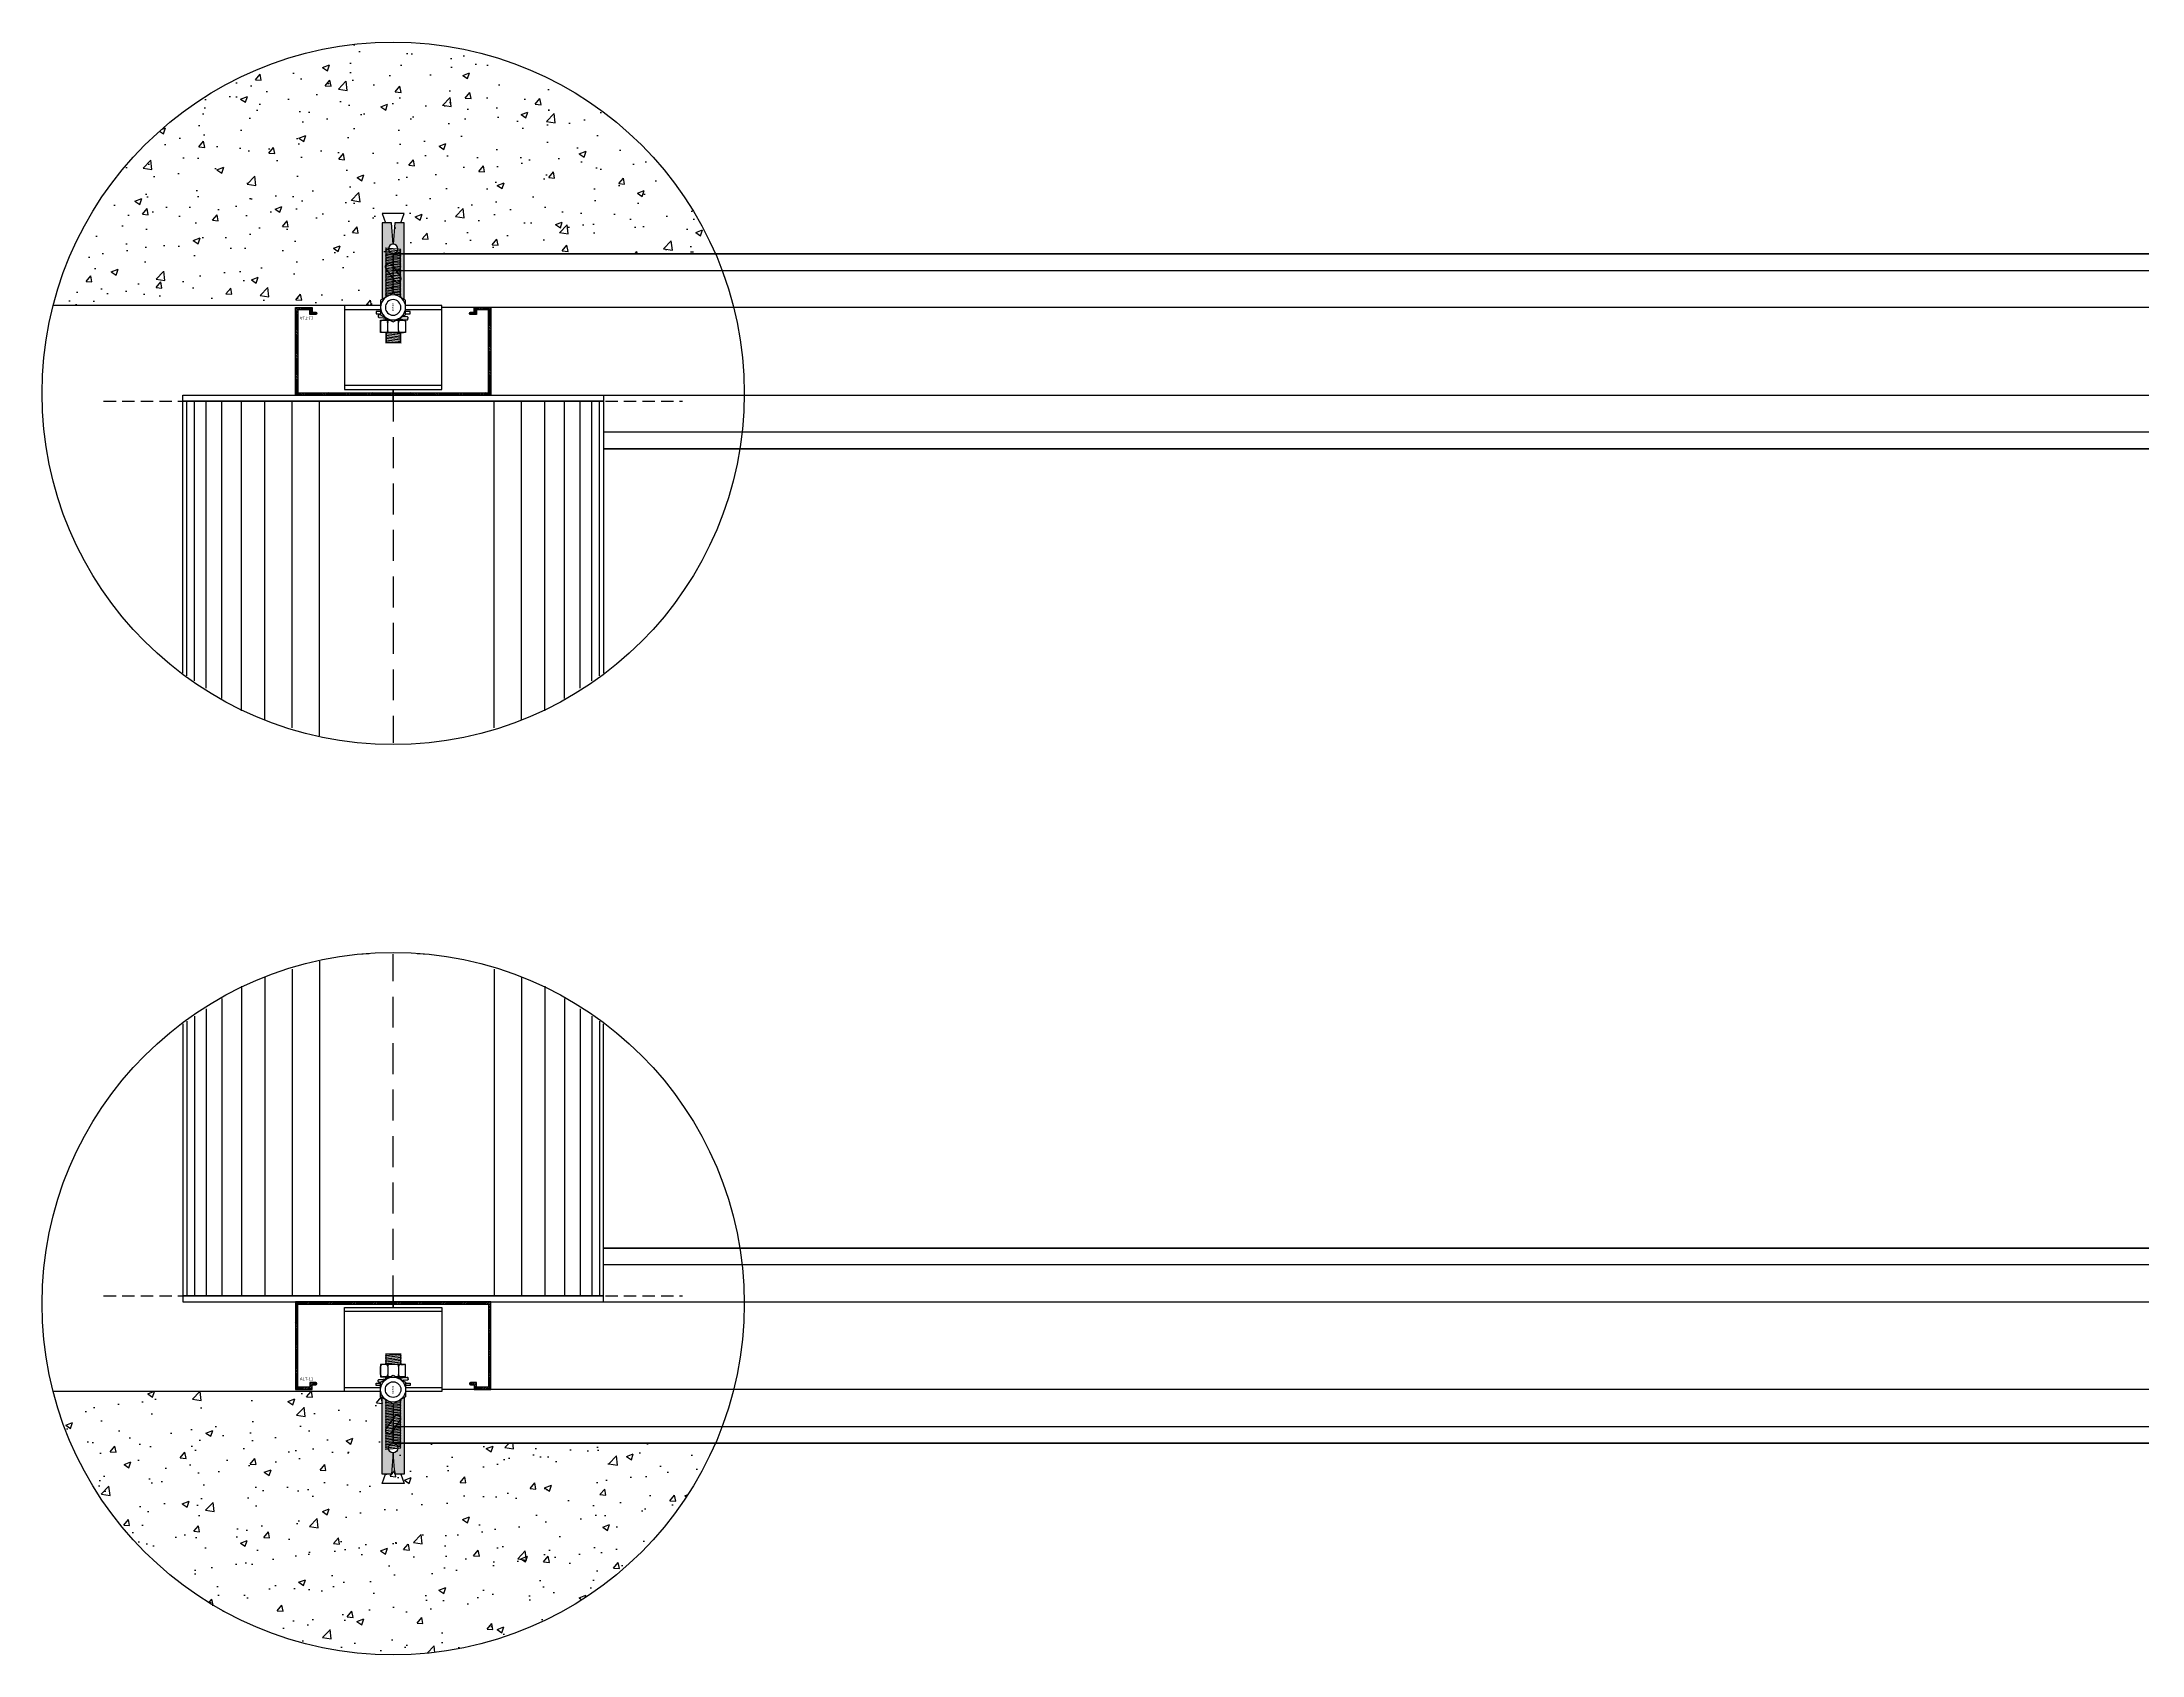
# Model space of a CAD drawing. Header units: millimetres. Extents: x -244126 to 368105, y -173968 to 259060.
# Drawn here: x -17705 to -16628, y 33687 to 34513 of the extents above; entities that cross this region are included whole.
import ezdxf
from ezdxf.xclip import XClip

# ---------------------------------------------------------------- set-up
doc = ezdxf.new("R2010")
doc.units = ezdxf.units.MM
doc.header["$MEASUREMENT"] = 0
doc.header["$XCLIPFRAME"] = 0
doc.linetypes.add('HIDDEN', pattern=[9.525, 6.35, -3.175])
for name, color, linetype in [('000 - H A T C H', 8, 'Continuous'), ('000 - H I D D E N', 7, 'Continuous'), ('000 - L I N E 0.1', 1, 'Continuous'), ('000 - SYMBOL CON', 1, 'Continuous'), ('000 - WIPEOUT', 250, 'Continuous'), ('001 - ASCESSORIES', 1, 'Continuous'), ('A03_SUN LOUVER', 7, 'Continuous'), ('A04_TUBE SERIES', 7, 'Continuous')]:
    doc.layers.add(name, color=color, linetype=linetype)
doc.styles.add('Cetury Gothic', font='GOTHIC.TTF')

# ---------------------------------------------------------------- blocks, each defined once
blk = doc.blocks.new('000 - ASSCESSORIES_FAMELINE_AL.EXTR._U-PROFILE_45x100x45mm._ALT-11_CUT_VIEW')
at = {"layer": '000 - H A T C H'}
h = blk.add_hatch(dxfattribs=at)
h.set_pattern_fill('ANSI32', color=256, scale=0.1)
h.set_pattern_definition([(45, (-50776.1304, -10058.6619), (-0.673519209, 0.673519209), []), (45, (-50775.6814, -10058.6619), (-0.673519209, 0.673519209), [])])
edge = h.paths.add_edge_path()
edge.add_line((50, 22.5), (-50, 22.5))
edge.add_line((-50, 22.5), (-50, -22.5))
edge.add_line((-50, -22.5), (-41.5, -22.5))
edge.add_line((-41.5, -22.5), (-41.5, -20.1))
edge.add_line((-41.5, -20.1), (-39.7, -20.1))
edge.add_arc((-39.7, -19.5), 0.6, 270, 450)
edge.add_line((-39.7, -18.9), (-42.7, -18.9))
edge.add_line((-42.7, -18.9), (-42.7, -19.5))
edge.add_line((-42.7, -19.5), (-42.7, -21.3))
edge.add_line((-42.7, -21.3), (-48.8, -21.3))
edge.add_line((-48.8, -21.3), (-48.8, 21.3))
edge.add_line((-48.8, 21.3), (48.8, 21.3))
edge.add_line((48.8, 21.3), (48.8, -21.3))
edge.add_line((48.8, -21.3), (42.7, -21.3))
edge.add_line((42.7, -21.3), (42.7, -18.9))
edge.add_line((42.7, -18.9), (39.7, -18.9))
edge.add_arc((39.7, -19.5), 0.6, 90, 270)
edge.add_line((39.7, -20.1), (41.5, -20.1))
edge.add_line((41.5, -20.1), (41.5, -22.5))
edge.add_line((41.5, -22.5), (42.7, -22.5))
edge.add_line((42.7, -22.5), (50, -22.5))
edge.add_line((50, -22.5), (50, 22.5))
at = {"layer": 'A04_TUBE SERIES', "color": 0}
blk.add_lwpolyline([(50, 22.5), (-50, 22.5), (-50, -22.5), (-41.5, -22.5), (-41.5, -20.1), (-39.7, -20.1, 1), (-39.7, -18.9), (-42.7, -18.9), (-42.7, -19.5), (-42.7, -21.3), (-48.8, -21.3), (-48.8, 21.3), (48.8, 21.3), (48.8, -21.3), (42.7, -21.3), (42.7, -18.9), (39.7, -18.9, 1), (39.7, -20.1), (41.5, -20.1), (41.5, -22.5), (42.7, -22.5), (50, -22.5)], format="xyb", close=True, dxfattribs=at)
at = {"layer": 'Defpoints', "color": 250}
blk.add_lwpolyline([(41.5, -22.5), (50, -22.5), (50, 22.5), (-50, 22.5), (-50, -22.5), (-41.5, -22.5)], dxfattribs=at)
at = {"layer": 'Defpoints', "color": 18, "true_color": 0x000000, "style": 'Cetury Gothic'}
blk.add_text('ALT-11', height=1.5, dxfattribs=at).set_placement((-47.8, -17.8))
blk = doc.blocks.new('*U1778')
at = {"color": 0}
blk.add_wipeout([(2500, -22.5), (0, -22.5), (0, 22.5), (2500, 22.5)], dxfattribs=at).dxf.layer = '001 - ASCESSORIES'
blk.add_wipeout([(0, 50), (0, -50), (2500, -50), (2500, 50)], dxfattribs=at).dxf.layer = '001 - ASCESSORIES'
at = {"layer": '001 - ASCESSORIES', "color": 0}
for points in [[(0, 50), (0, -50), (2500, -50), (2500, 50)], [(0, 41.5), (0, -41.5), (2500, -41.5), (2500, 41.5)], [(2500, -22.5), (0, -22.5), (0, 22.5), (2500, 22.5)]]:
    blk.add_lwpolyline(points, close=True, dxfattribs=at)
at = {"layer": '001 - ASCESSORIES', "color": 3}
for points in [[(0, 50), (2500, 50), (2500, 41.5), (0, 41.5)], [(0, -41.5), (2500, -41.5), (2500, -50), (0, -50)]]:
    blk.add_lwpolyline(points, close=True, dxfattribs=at)
at = {"layer": '001 - ASCESSORIES', "color": 0}
blk.add_blockref('000 - ASSCESSORIES_FAMELINE_AL.EXTR._U-PROFILE_45x100x45mm._ALT-11_CUT_VIEW', (0, 0), dxfattribs=at)
blk = doc.blocks.new('*U1646')
at = {"color": 0}
blk.add_wipeout([(-107.8, 0), (107.8, 0), (107.8, 2754), (-107.8, 2754)], dxfattribs=at).dxf.layer = '000 - WIPEOUT'
at = {"layer": '000 - H I D D E N', "linetype": 'HIDDEN', "ltscale": 2.5}
blk.add_line((0, -29.2), (0, 2783.2), dxfattribs=at)
at = {"layer": '001 - ASCESSORIES', "color": 0}
for points in [[(-107.8, 2757), (107.8, 2757), (107.8, 2754), (-107.8, 2754)], [(-107.8, -3), (107.8, -3), (107.8, 0), (-107.8, 0)]]:
    blk.add_lwpolyline(points, close=True, dxfattribs=at)
at = {"layer": 'A03_SUN LOUVER', "color": 8}
for p, q in [((-105.8, 2754), (-105.8, 0)), ((-101.8, 2754), (-101.8, 0)), ((-95.8, 2754), (-95.8, 0)), ((-87.8, 2754), (-87.8, 0)), ((-77.8, 2754), (-77.8, 0)), ((-65.8, 2754), (-65.8, 0)), ((-51.8, 2754), (-51.8, 0)), ((-37.8, 2754), (-37.8, 0)), ((51.8, 2754), (51.8, 0)), ((65.8, 2754), (65.8, 0)), ((77.8, 2754), (77.8, 0)), ((87.8, 2754), (87.8, 0)), ((95.8, 2754), (95.8, 0)), ((101.8, 2754), (101.8, 0)), ((105.8, 2754), (105.8, 0))]:
    blk.add_line(p, q, dxfattribs=at)
at = {"layer": 'A03_SUN LOUVER', "color": 0}
blk.add_lwpolyline([(-107.8, 0), (107.8, 0), (107.8, 2754), (-107.8, 2754)], close=True, dxfattribs=at)
at = {"layer": 'Defpoints', "color": 250, "linetype": 'HIDDEN'}
for p, q in [((-148.4, 2754), (148.4, 2754)), ((-148.4, 0), (148.4, 0))]:
    blk.add_line(p, q, dxfattribs=at)
blk = doc.blocks.new('000 - ASSCESSORIES_FAMELINE_GALV._HAT-PROFILE_197x43mm._SIDE_VIEW')
at = {"color": 2}
blk.add_wipeout([(25, 0), (-25, 0), (-25, 43), (25, 43)], dxfattribs=at).dxf.layer = '000 - WIPEOUT'
at = {"color": 1}
blk.add_line((25, 41), (-25, 41), dxfattribs=at)
at = {"color": 2}
blk.add_lwpolyline([(25, 0), (-25, 0), (-25, 43), (25, 43)], close=True, dxfattribs=at)
at = {"color": 3}
blk.add_lwpolyline([(-25, 2), (25, 2), (25, 0), (-25, 0)], close=True, dxfattribs=at)
blk = doc.blocks.new('A$Cb3cae7b0')
at = {"color": 250}
blk.add_wipeout([(-0.0013, 0.0087), (0, 0.0087), (0, -0.0087), (-0.0013, -0.0087)], dxfattribs=at).dxf.layer = '000 - WIPEOUT'
at = {"layer": '000 - H A T C H'}
h = blk.add_hatch(color=250, dxfattribs=at)
h.dxf.hatch_style = 1
h.paths.add_polyline_path([(-0.0042, 0.004), (-0.0045, 0.004), (-0.0045, 0.0039), (-0.0045, 0.0017), (-0.0045, -0.004), (-0.0035, -0.004)])
h = blk.add_hatch(color=250, dxfattribs=at)
h.dxf.hatch_style = 1
h.paths.add_polyline_path([(-0.0028, 0.0072, 0.414214), (-0.0034, 0.0077), (-0.0039, 0.0076, 0.414214), (-0.0044, 0.007), (-0.0032, -0.0072, 0.414214), (-0.0026, -0.0077), (-0.0021, -0.0076, 0.414214), (-0.0016, -0.007)])
h = blk.add_hatch(color=250, dxfattribs=at)
h.dxf.hatch_style = 1
h.paths.add_polyline_path([(-0.0013, 0.004), (-0.0026, 0.004), (-0.0019, -0.004), (-0.0013, -0.004)])
at = {"layer": '001 - ASCESSORIES', "color": 0}
blk.add_lwpolyline([(-0.0013, 0.0087), (0, 0.0087), (0, -0.0087), (-0.0013, -0.0087)], close=True, dxfattribs=at)
blk.add_wipeout([(-0.0109, -0.0064), (-0.0045, -0.0064), (-0.0045, 0.0064), (-0.0109, 0.0064)]).dxf.layer = '000 - WIPEOUT'
for p, q in [((-0.0109, 0.0039), (-0.0109, 0.0053)), ((-0.0109, 0.0039), (-0.0109, 0.0017)), ((-0.0109, 0.0017), (-0.0109, -0.0017)), ((-0.0057, 0.0064), (-0.0098, 0.0064)), ((-0.0098, 0.0028), (-0.0057, 0.0028)), ((-0.0045, 0.0053), (-0.0045, -0.0053)), ((-0.0045, 0.0039), (-0.0045, 0.0053)), ((-0.0045, 0.004), (-0.0042, 0.004)), ((-0.0045, 0.0039), (-0.0045, 0.0017)), ((-0.0045, 0.0017), (-0.0045, -0.0017)), ((-0.0026, 0.004), (-0.0013, 0.004)), ((-0.0109, -0.0017), (-0.0109, -0.0039)), ((-0.0109, -0.0039), (-0.0109, -0.0053)), ((-0.0098, -0.0028), (-0.0057, -0.0028)), ((-0.0057, -0.0064), (-0.0098, -0.0064)), ((-0.0045, -0.0017), (-0.0045, -0.0039)), ((-0.0045, -0.0039), (-0.0045, -0.0053)), ((-0.0045, -0.004), (-0.0035, -0.004)), ((-0.0019, -0.004), (-0.0013, -0.004))]:
    blk.add_line(p, q, dxfattribs=at)
blk.add_lwpolyline([(-0.0039, 0.0076), (-0.0034, 0.0077, -0.414214), (-0.0028, 0.0072), (-0.0016, -0.007, -0.414214), (-0.0021, -0.0076), (-0.0026, -0.0077, -0.414214), (-0.0032, -0.0072), (-0.0044, 0.007, -0.414214)], format="xyb", close=True, dxfattribs=at)
for centre, start, end in [((-0.0098, 0.0053), 90, 180), ((-0.0098, 0.0039), 180, 270), ((-0.0098, 0.0017), 90, 180), ((-0.0057, 0.0053), 0, 90), ((-0.0057, 0.0039), 270, 0), ((-0.0057, 0.0017), 360, 90), ((-0.0098, -0.0017), 180, 270), ((-0.0098, -0.0039), 90, 180), ((-0.0098, -0.0053), 180, 270), ((-0.0057, -0.0017), 270, 0), ((-0.0057, -0.0039), 360, 90), ((-0.0057, -0.0053), 270, 360)]:
    blk.add_arc(centre, 0.00112, start, end, dxfattribs=at)
at = {"layer": 'Defpoints', "color": 250}
blk.add_lwpolyline([(-0.0109, -0.0064), (-0.0045, -0.0064), (-0.0045, 0.0064), (-0.0109, 0.0064)], close=True, dxfattribs=at)
blk = doc.blocks.new('AASSAW')
at = {"layer": '001 - ASCESSORIES', "color": 8}
for p, q in [((0.0006, -0.003), (0, 0.003)), ((0, 0.003), (0, -0.003)), ((0.0012, -0.003), (0.0006, 0.003)), ((0.0018, -0.003), (0.0012, 0.003)), ((0.0024, -0.003), (0.0018, 0.003)), ((0.003, -0.003), (0.0024, 0.003)), ((0.0036, -0.003), (0.003, 0.003)), ((0.0042, -0.003), (0.0036, 0.003)), ((0.0048, -0.003), (0.0042, 0.003)), ((0.0054, -0.003), (0.0048, 0.003)), ((0.006, -0.003), (0.0054, 0.003)), ((0.0066, -0.003), (0.006, 0.003)), ((0.0072, -0.003), (0.0066, 0.003)), ((0.0078, -0.003), (0.0072, 0.003)), ((0.0084, -0.003), (0.0078, 0.003)), ((0.009, -0.003), (0.0084, 0.003)), ((0.0096, -0.003), (0.009, 0.003)), ((0.0102, -0.003), (0.0096, 0.003)), ((0.0108, -0.003), (0.0102, 0.003)), ((0.0114, -0.003), (0.0108, 0.003)), ((0.012, -0.003), (0.0114, 0.003)), ((0.0126, -0.003), (0.012, 0.003)), ((0.0132, -0.003), (0.0126, 0.003)), ((0.0138, -0.003), (0.0132, 0.003)), ((0.0144, -0.003), (0.0138, 0.003)), ((0.015, -0.003), (0.0144, 0.003)), ((0.0156, -0.003), (0.015, 0.003)), ((0.0162, -0.003), (0.0156, 0.003)), ((0.0168, -0.003), (0.0162, 0.003)), ((0.0174, -0.003), (0.0168, 0.003)), ((0.018, -0.003), (0.0174, 0.003)), ((0.0186, -0.003), (0.018, 0.003)), ((0.01861, -0.00306), (0.01801, 0.00294)), ((0.01921, -0.00306), (0.01861, 0.00294)), ((0.01981, -0.00306), (0.01921, 0.00294)), ((0.02041, -0.00306), (0.01981, 0.00294)), ((0.02101, -0.00306), (0.02041, 0.00294)), ((0.02161, -0.00306), (0.02101, 0.00294)), ((0.02221, -0.00306), (0.02161, 0.00294)), ((0.02281, -0.00306), (0.02221, 0.00294)), ((0.02341, -0.00306), (0.02281, 0.00294)), ((0.02401, -0.00306), (0.02341, 0.00294)), ((0.02461, -0.00306), (0.02401, 0.00294)), ((0.02521, -0.00306), (0.02461, 0.00294)), ((0.02581, -0.00306), (0.02521, 0.00294)), ((0.02641, -0.00306), (0.02581, 0.00294)), ((0.02701, -0.00306), (0.02641, 0.00294)), ((0.02761, -0.00306), (0.02701, 0.00294)), ((0.02821, -0.00306), (0.02761, 0.00294)), ((0.02881, -0.00306), (0.02821, 0.00294)), ((0.02941, -0.00306), (0.02881, 0.00294)), ((0.03001, -0.00306), (0.02941, 0.00294)), ((0.03061, -0.00306), (0.03001, 0.00294)), ((0.03121, -0.00306), (0.03061, 0.00294)), ((0.03181, -0.00306), (0.03121, 0.00294)), ((0.03241, -0.00306), (0.03181, 0.00294)), ((0.03301, -0.00306), (0.03241, 0.00294)), ((0.03361, -0.00306), (0.03301, 0.00294)), ((0.03421, -0.00306), (0.03361, 0.00294)), ((0.03481, -0.00306), (0.03421, 0.00294)), ((0.03541, -0.00306), (0.03481, 0.00294)), ((0.03601, -0.00306), (0.03541, 0.00294)), ((0.03661, -0.00306), (0.03601, 0.00294))]:
    blk.add_line(p, q, dxfattribs=at)
for centre, start, end in [((0.0003, 0.003), 180, 0), ((0.0009, 0.003), 180, 0), ((0.0015, 0.003), 180, 0), ((0.0021, 0.003), 180, 0), ((0.0027, 0.003), 180, 0), ((0.0033, 0.003), 180, 0), ((0.0039, 0.003), 180, 0), ((0.0045, 0.003), 180, 0), ((0.0051, 0.003), 180, 0), ((0.0057, 0.003), 180, 0), ((0.0063, 0.003), 180, 0), ((0.0069, 0.003), 180, 0), ((0.0075, 0.003), 180, 0), ((0.0081, 0.003), 180, 0), ((0.0087, 0.003), 180, 0), ((0.0093, 0.003), 180, 0), ((0.0099, 0.003), 180, 0), ((0.0105, 0.003), 180, 0), ((0.0111, 0.003), 180, 0), ((0.0117, 0.003), 180, 0), ((0.0123, 0.003), 180, 0), ((0.0129, 0.003), 180, 0), ((0.0135, 0.003), 180, 0), ((0.0141, 0.003), 180, 0), ((0.0147, 0.003), 180, 0), ((0.0153, 0.003), 180, 0), ((0.0159, 0.003), 180, 0), ((0.0165, 0.003), 180, 0), ((0.0171, 0.003), 180, 0), ((0.0177, 0.003), 180, 0), ((0.01831, 0.00294), 180, 0), ((0.01891, 0.00294), 180, 0), ((0.01951, 0.00294), 180, 0), ((0.02011, 0.00294), 180, 0), ((0.02071, 0.00294), 180, 0), ((0.02131, 0.00294), 180, 0), ((0.02191, 0.00294), 180, 0), ((0.02251, 0.00294), 180, 0), ((0.02311, 0.00294), 180, 0), ((0.02371, 0.00294), 180, 0), ((0.02431, 0.00294), 180, 0), ((0.02491, 0.00294), 180, 0), ((0.02551, 0.00294), 180, 0), ((0.02611, 0.00294), 180, 0), ((0.02671, 0.00294), 180, 0), ((0.02731, 0.00294), 180, 0), ((0.02791, 0.00294), 180, 0), ((0.02851, 0.00294), 180, 0), ((0.02911, 0.00294), 180, 0), ((0.02971, 0.00294), 180, 0), ((0.03031, 0.00294), 180, 0), ((0.03091, 0.00294), 180, 0), ((0.03151, 0.00294), 180, 0), ((0.03211, 0.00294), 180, 0), ((0.03271, 0.00294), 180, 0), ((0.03331, 0.00294), 180, 0), ((0.03391, 0.00294), 180, 0), ((0.03451, 0.00294), 180, 0), ((0.03511, 0.00294), 180, 0), ((0.03571, 0.00294), 180, 0), ((0.0003, -0.003), 0, 180), ((0.0009, -0.003), 0, 180), ((0.0015, -0.003), 0, 180), ((0.0021, -0.003), 0, 180), ((0.0027, -0.003), 0, 180), ((0.0033, -0.003), 0, 180), ((0.0039, -0.003), 0, 180), ((0.0045, -0.003), 0, 180), ((0.0051, -0.003), 0, 180), ((0.0057, -0.003), 0, 180), ((0.0063, -0.003), 0, 180), ((0.0069, -0.003), 0, 180), ((0.0075, -0.003), 0, 180), ((0.0081, -0.003), 0, 180), ((0.0087, -0.003), 0, 180), ((0.0093, -0.003), 0, 180), ((0.0099, -0.003), 0, 180), ((0.0105, -0.003), 0, 180), ((0.0111, -0.003), 0, 180), ((0.0117, -0.003), 0, 180), ((0.0123, -0.003), 0, 180), ((0.0129, -0.003), 0, 180), ((0.0135, -0.003), 0, 180), ((0.0141, -0.003), 0, 180), ((0.0147, -0.003), 0, 180), ((0.0153, -0.003), 0, 180), ((0.0159, -0.003), 0, 180), ((0.0165, -0.003), 0, 180), ((0.0171, -0.003), 0, 180), ((0.0177, -0.003), 0, 180), ((0.0183, -0.003), 0, 180), ((0.01831, -0.00306), 0, 180), ((0.01891, -0.00306), 0, 180), ((0.01951, -0.00306), 0, 180), ((0.02011, -0.00306), 0, 180), ((0.02071, -0.00306), 0, 180), ((0.02131, -0.00306), 0, 180), ((0.02191, -0.00306), 0, 180), ((0.02251, -0.00306), 0, 180), ((0.02311, -0.00306), 0, 180), ((0.02371, -0.00306), 0, 180), ((0.02431, -0.00306), 0, 180), ((0.02491, -0.00306), 0, 180), ((0.02551, -0.00306), 0, 180), ((0.02611, -0.00306), 0, 180), ((0.02671, -0.00306), 0, 180), ((0.02731, -0.00306), 0, 180), ((0.02791, -0.00306), 0, 180), ((0.02851, -0.00306), 0, 180), ((0.02911, -0.00306), 0, 180), ((0.02971, -0.00306), 0, 180), ((0.03031, -0.00306), 0, 180), ((0.03091, -0.00306), 0, 180), ((0.03151, -0.00306), 0, 180), ((0.03211, -0.00306), 0, 180), ((0.03271, -0.00306), 0, 180), ((0.03331, -0.00306), 0, 180), ((0.03391, -0.00306), 0, 180), ((0.03451, -0.00306), 0, 180), ((0.03511, -0.00306), 0, 180), ((0.03571, -0.00306), 0, 180), ((0.03631, -0.00306), 0, 180)]:
    blk.add_arc(centre, 0.0003, start, end, dxfattribs=at)
blk = doc.blocks.new('A$C3e261610')
at = {"layer": '001 - ASCESSORIES'}
h = blk.add_hatch(color=0, dxfattribs=at)
h.dxf.hatch_style = 1
h.paths.add_polyline_path([(0.0433, 0.0056), (0, 0.0056), (0, -0.0056), (0.0433, -0.0056), (0.0433, -0.0009), (0.0324, 0, -1), (0.0276, 0, -1), (0.0324, 0), (0.0433, 0.0009)])
h.paths.add_polyline_path([(0.022, -0.0009, -0.414214), (0.0224, -0.0028), (0.022, -0.0033, -0.414214), (0.0201, -0.0037), (0.0136, 0.0009, -0.414214), (0.0132, 0.0028), (0.0136, 0.0033, -0.414214), (0.0155, 0.0037)], flags=16)
at = {"layer": '000 - L I N E 0.1', "color": 0}
blk.add_lwpolyline([(0.0433, -0.0009), (0.0433, -0.0056), (0, -0.0056), (0, 0.0056), (0.0433, 0.0056), (0.0433, 0.0009), (0.0324, 0)], close=True, dxfattribs=at)
blk.add_lwpolyline([(0.022, -0.0009), (0.0155, 0.0037, 0.414214), (0.0136, 0.0033), (0.0132, 0.0028, 0.414214), (0.0136, 0.0009), (0.0201, -0.0037, 0.414214), (0.022, -0.0033), (0.0224, -0.0028, 0.414214)], format="xyb", close=True, dxfattribs=at)
blk.add_lwpolyline([(0.0433, 0.004), (0.0481, 0.0056), (0.0481, -0.0056), (0.0433, -0.004)], dxfattribs=at)
blk.add_circle((0.03, 0), 0.0024, dxfattribs=at)
at = {"layer": '001 - ASCESSORIES', "color": 0, "xscale": 1.333330000035251, "yscale": 1.333330000035251, "zscale": 1.333330000035251}
blk.add_blockref('AASSAW', (-0.0182, 0.0001), dxfattribs=at)
blk = doc.blocks.new('000 - DYNAMIC_VIEW_ASSCESSORIES_EXPANSION_BOLT_5-16_(EB-03)_TOP_VIEW')
at = {"color": 250}
blk.add_wipeout([(-3.7, 6.4), (3.7, 6.4), (7.4, 0), (3.7, -6.4), (-3.7, -6.4), (-7.4, 0)], dxfattribs=at).dxf.layer = '000 - WIPEOUT'
at = {"layer": '000 - L I N E 0.1', "color": 9}
blk.add_lwpolyline([(-3.7, 6.4), (3.7, 6.4), (7.4, 0), (3.7, -6.4), (-3.7, -6.4), (-7.4, 0)], close=True, dxfattribs=at)
for radius in [6.4, 4]:
    blk.add_circle((0, 0), radius, dxfattribs=at)
at = {"layer": '000 - H I D D E N', "color": 2, "insert": (0.2, 0.4), "char_height": 1, "width": 59.684, "attachment_point": 2, "style": 'Cetury Gothic'}
blk.add_mtext('{\\C150;EB-03}', dxfattribs=at)
blk = doc.blocks.new('*U3193')
at = {"color": 0, "xscale": 1000, "yscale": 1000, "zscale": 1000}
blk.add_blockref('A$C3e261610', (0, 0), dxfattribs=at)
at = {"layer": '001 - ASCESSORIES', "color": 0, "xscale": 1000, "yscale": 1000, "zscale": 1000}
blk.add_blockref('A$Cb3cae7b0', (-2, 0), dxfattribs=at)
blk.add_blockref('000 - DYNAMIC_VIEW_ASSCESSORIES_EXPANSION_BOLT_5-16_(EB-03)_TOP_VIEW', (0, 0))

msp = doc.modelspace()

# ---------------------------------------------------------------- hatches: boundary and pattern name
at = {"layer": '000 - H A T C H'}
h = msp.add_hatch(dxfattribs=at)
h.set_pattern_fill('AR-CONC', color=8, scale=5)
h.set_pattern_definition([(50, (3988.597, -37181.417), (35.863009, -3.137607), [3.75, -41.25]), (355, (3988.597, -37181.417), (-6.937567, 37.609607), [3, -33]), (100.451444, (3991.585, -37181.678), (28.925442, 34.472), [3.18701, -35.057106]), (46.1842, (3988.597, -37171.417), (53.362067, -8.275964), [5.625, -61.875]), (96.635635, (3993.044, -37172.106), (46.733097, 48.70593), [4.780517, -52.585688]), (351.18416, (3988.597, -37171.417), (46.733097, 48.70593), [4.5, -49.5]), (21, (3993.597, -37173.917), (29.845353, -20.130945), [3.75, -41.25]), (326, (3993.597, -37173.917), (12.165767, 36.257502), [3, -33]), (71.451445, (3996.084, -37175.594), (42.011119, 16.126558), [3.18701, -35.057106]), (37.5, (3988.597, -37181.417), (0.6079928, 16.6446927), [0, -32.6, 0, -33.5, 0, -33.125]), (7.5, (3988.597, -37181.417), (13.153477, 19.7205856), [0, -19.1, 0, -31.85, 0, -12.625]), (327.5, (3977.447, -37181.417), (26.6911218, -1.1277436), [0, -12.5, 0, -39, 0, -51.75]), (317.5, (3972.447, -37181.417), (29.1593085, 5.005249), [0, -16.25, 0, -25.9, 0, -36.75])])
edge = h.paths.add_edge_path()
edge.add_line((-17350.23576, 34378.19311), (-17698.80426, 34378.19311))
edge.add_arc((-17524.52001, 34333.19311), 180, 14.47751219, 165.52248781, ccw=False)
h = msp.add_hatch(dxfattribs=at)
h.set_pattern_fill('AR-CONC', color=8, scale=5)
h.set_pattern_definition([(50, (-5920.475, -3314.854), (35.86301, -3.137607), [3.75, -41.25]), (355, (-5920.475, -3314.854), (-6.937567, 37.609607), [3, -33]), (100.45144, (-5917.486, -3315.116), (28.925442, 34.472), [3.18701, -35.057106]), (46.1842, (-5920.475, -3304.854), (53.362067, -8.275964), [5.625, -61.875]), (96.63564, (-5916.03, -3305.544), (46.7331, 48.70593), [4.78052, -52.58569]), (351.18416, (-5920.475, -3304.854), (46.7331, 48.70593), [4.5, -49.5]), (21, (-5915.475, -3307.354), (29.845353, -20.130945), [3.75, -41.25]), (326, (-5915.475, -3307.354), (12.165767, 36.257502), [3, -33]), (71.45144, (-5912.987, -3309.032), (42.01112, 16.126558), [3.18701, -35.057106]), (37.5, (-5920.475, -3314.854), (0.6079928, 16.6446927), [0, -32.6, 0, -33.5, 0, -33.125]), (7.5, (-5920.475, -3314.854), (13.153477, 19.720586), [0, -19.1, 0, -31.85, 0, -12.625]), (327.5, (-5931.625, -3314.854), (26.691122, -1.1277436), [0, -12.5, 0, -39, 0, -51.75]), (317.5, (-5936.625, -3314.854), (29.159308, 5.005249), [0, -16.25, 0, -25.9, 0, -36.75])])
edge = h.paths.add_edge_path()
edge.add_line((-17350.23576, 33821.56218), (-17698.80426, 33821.56218))
edge.add_arc((-17524.52001, 33866.56218), 180, 194.47751219, 345.52248781)

# ---------------------------------------------------------------- linework, layer by layer
at = {"color": 3}
for p, q in [((-17350.23576, 34378.19311), (-17698.80426, 34378.19311)), ((-17350.23576, 33821.56218), (-17698.80426, 33821.56218))]:
    msp.add_line(p, q, dxfattribs=at)

# ---------------------------------------------------------------- next in the draw order: block references
at = {"color": 2, "xscale": -1, "rotation": 180}
msp.add_blockref('*U1778', (-17524.52001, 34354.69311), dxfattribs=at)
at = {"color": 2}
msp.add_blockref('*U1778', (-17524.52001, 33845.06218), dxfattribs=at)

# ---------------------------------------------------------------- next in the draw order: block references
at = {"color": 3}
ref = msp.add_blockref('*U1646', (-17524.52001, 34329.19311), dxfattribs=dict(at, xscale=-1, rotation=180))
XClip(ref).set_block_clipping_path([(-25.6166708892, 175.1678595386), (-74.7747023403, 160.7337591638), (-117.8749321101, 133.0349233838), (-151.4256359096, 94.315347142), (-172.7087352506, 47.7118602314), (-180, -3), (-172.7087352506, -53.7118602315), (-151.4256359096, -100.315347142), (-117.8749321101, -139.0349233838), (-74.7747023403, -166.7337591638), (-25.6166708892, -181.1678595386), (25.6166708892, -181.1678595386), (74.7747023403, -166.7337591638), (117.8749321101, -139.0349233838), (151.4256359096, -100.315347142), (172.7087352506, -53.7118602315), (180, -3), (172.7087352506, 47.7118602314), (151.4256359096, 94.315347142), (117.8749321101, 133.0349233838), (74.7747023403, 160.7337591638), (25.6166708892, 175.1678595386)])
ref = msp.add_blockref('*U1646', (-17524.52001, 33870.56218), dxfattribs=at)
XClip(ref).set_block_clipping_path([(-25.6166708892, 175.1678595386), (-74.7747023403, 160.7337591638), (-117.8749321101, 133.0349233838), (-151.4256359096, 94.315347142), (-172.7087352506, 47.7118602314), (-180, -3), (-172.7087352506, -53.7118602315), (-151.4256359096, -100.315347142), (-117.8749321101, -139.0349233838), (-74.7747023403, -166.7337591638), (-25.6166708892, -181.1678595386), (25.6166708892, -181.1678595386), (74.7747023403, -166.7337591638), (117.8749321101, -139.0349233838), (151.4256359096, -100.315347142), (172.7087352506, -53.7118602315), (180, -3), (172.7087352506, 47.7118602314), (151.4256359096, 94.315347142), (117.8749321101, 133.0349233838), (74.7747023403, 160.7337591638), (25.6166708892, 175.1678595386)])

# ---------------------------------------------------------------- next in the draw order: linework, layer by layer
at = {"layer": '000 - SYMBOL CON', "color": 2, "linetype": 'ByBlock'}
for centre in [(-17524.52001, 34333.19311), (-17524.52001, 33866.56218)]:
    msp.add_circle(centre, 180, dxfattribs=at)

# ---------------------------------------------------------------- next in the draw order: block references
at = {"color": 3, "xscale": -1, "rotation": 180}
msp.add_blockref('000 - ASSCESSORIES_FAMELINE_GALV._HAT-PROFILE_197x43mm._SIDE_VIEW', (-17524.52001, 34378.19311), dxfattribs=at)
at = {"color": 3}
msp.add_blockref('000 - ASSCESSORIES_FAMELINE_GALV._HAT-PROFILE_197x43mm._SIDE_VIEW', (-17524.52001, 33821.56218), dxfattribs=at)

# ---------------------------------------------------------------- next in the draw order: block references
at = {"layer": '001 - ASCESSORIES', "xscale": -1, "rotation": 270}
msp.add_blockref('*U3193', (-17524.52001, 34377.19311), dxfattribs=at)
at = {"layer": '001 - ASCESSORIES', "rotation": 270}
msp.add_blockref('*U3193', (-17524.52001, 33822.56218), dxfattribs=at)

doc.saveas('drawing.dxf')
